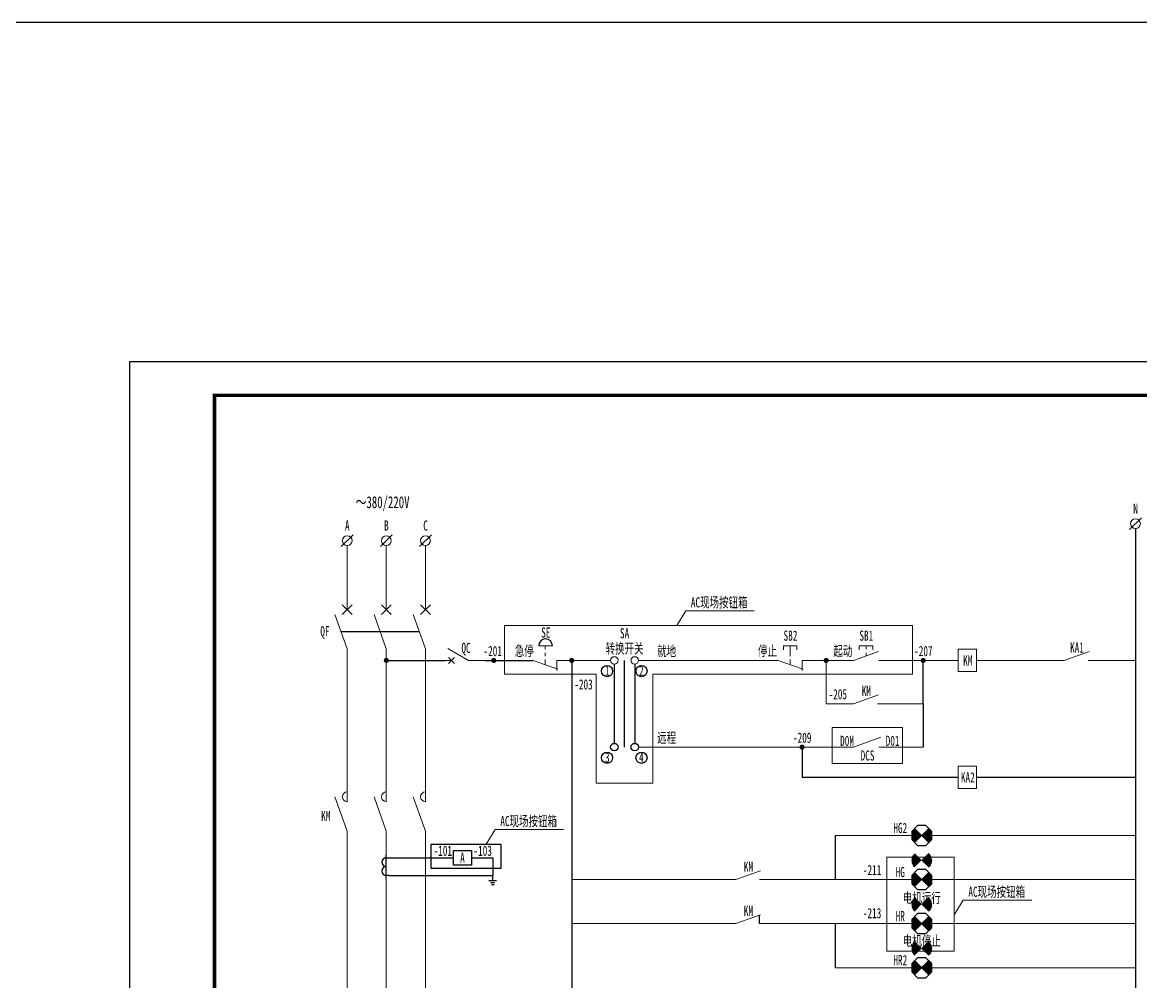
# Model space of a CAD drawing. Header units: millimetres. Extents: x 401220 to 2750366, y -101310 to 943175.
# Drawn here: x 510256 to 543249, y 661725 to 690022 of the extents above; entities that cross this region are included whole.
import ezdxf
from ezdxf.enums import TextEntityAlignment as Align

# ---------------------------------------------------------------- set-up
doc = ezdxf.new("R2010")
doc.units = ezdxf.units.MM
doc.linetypes.add('常规', pattern=[20, 10, 0, 10])
for name, color, linetype, lineweight in [('1轮廓实线层', 7, 'Continuous', 18), ('_0', 7, 'Continuous', 25), ('MX', 3, 'Continuous', 0), ('TEXT', 4, 'Continuous', 0)]:
    doc.layers.add(name, color=color, linetype=linetype, lineweight=lineweight)
for name, color, linetype in [('BORDER', 7, 'Continuous'), ('D1', 4, 'Continuous'), ('动力平面导线层', 3, '常规'), ('图框', 7, 'Continuous'), ('标注-照明', 7, 'Continuous'), ('照明平面导线层', 3, 'Continuous'), ('照明平面设备层', 1, 'Continuous'), ('电气-接地设计-接地线', 3, '接地线'), ('表格图框层', 7, 'Continuous')]:
    doc.layers.add(name, color=color, linetype=linetype)
doc.styles.add('标准', font='NSimSun.ttf', dxfattribs={"width": 0.667})
doc.linetypes.add('接地线', pattern='A,500,[136,EESLTYPE.shx,S=100,R=0,X=0,Y=0],500,-200,60,-200', length=1460)

# ---------------------------------------------------------------- blocks, each defined once
blk = doc.blocks.new('*U35')
at = {"layer": '1轮廓实线层'}
for p, q in [((0, 15), (0, 10)), ((0, 5), (-3.5, 11.06)), ((0, 10), (-0.88, 10.88)), ((0, 10), (-0.88, 9.12)), ((0, 10), (0.88, 10.88)), ((0, 10), (0.88, 9.12)), ((0, 5), (0, 0))]:
    blk.add_line(p, q, dxfattribs=at)

msp = doc.modelspace()

# ---------------------------------------------------------------- hatches: boundary and pattern name
at = {"linetype": 'ByBlock', "lineweight": 25}
h = msp.add_hatch(dxfattribs=at)
h.set_pattern_fill('ANSI31', color=3, scale=184.8, style=0)
h.set_pattern_definition([(45, (-27612.364, 668230.527), (-16.3341666, 16.3341666), [])])
h.paths.add_polyline_path([(536790, 666035.6), (536581.1, 666244.8, 0.1991281), (536494.3, 666035.6, 0.1986966), (536580.7, 665826.7)])
h.paths.add_polyline_path([(536999.2, 666244.5), (536790, 666035.6), (536998.9, 665826.3, 0.1991281), (537085.7, 666035.6, 0.1986966)])
h = msp.add_hatch(dxfattribs=at)
h.set_pattern_fill('ANSI31', color=3, scale=184.8, style=0)
h.set_pattern_definition([(45, (-27612.364, 667495.503), (-16.3341666, 16.3341666), [])])
h.paths.add_polyline_path([(536790, 665300.5), (536581.1, 665509.8, 0.1991281), (536494.3, 665300.5, 0.1986966), (536580.7, 665091.6)])
h.paths.add_polyline_path([(536999.2, 665509.4), (536790, 665300.5), (536998.9, 665091.3, 0.1991281), (537085.7, 665300.5, 0.1986966)])
h = msp.add_hatch(dxfattribs=at)
h.set_pattern_fill('ANSI31', color=3, scale=184.8, style=0)
h.set_pattern_definition([(45, (-27612.364, 666930.527), (-16.3341666, 16.3341666), [])])
h.paths.add_polyline_path([(536790, 664735.6), (536581.1, 664944.8, 0.1991281), (536494.3, 664735.6, 0.1986966), (536580.7, 664526.7)])
h.paths.add_polyline_path([(536999.2, 664944.5), (536790, 664735.6), (536998.9, 664526.3, 0.1991281), (537085.7, 664735.6, 0.1986966)])
h = msp.add_hatch(dxfattribs=at)
h.set_pattern_fill('ANSI31', color=3, scale=184.8, style=0)
h.set_pattern_definition([(45, (-27612.364, 666195.503), (-16.3341666, 16.3341666), [])])
h.paths.add_polyline_path([(536790, 664000.5), (536581.1, 664209.8, 0.1991281), (536494.3, 664000.5, 0.1986966), (536580.7, 663791.6)])
h.paths.add_polyline_path([(536999.2, 664209.4), (536790, 664000.5), (536998.9, 663791.3, 0.1991281), (537085.7, 664000.5, 0.1986966)])
h = msp.add_hatch(dxfattribs=at)
h.set_pattern_fill('ANSI31', color=1, scale=184.8, style=0)
h.set_pattern_definition([(45, (-27612.364, 665630.527), (-16.3341666, 16.3341666), [])])
h.paths.add_polyline_path([(536790, 663435.6), (536581.1, 663644.8, 0.1991281), (536494.3, 663435.6, 0.1986966), (536580.7, 663226.7)])
h.paths.add_polyline_path([(536999.2, 663644.5), (536790, 663435.6), (536998.9, 663226.3, 0.1991281), (537085.7, 663435.6, 0.1986966)])
h = msp.add_hatch(dxfattribs=at)
h.set_pattern_fill('ANSI31', color=1, scale=184.8, style=0)
h.set_pattern_definition([(45, (-27612.364, 664895.503), (-16.3341666, 16.3341666), [])])
h.paths.add_polyline_path([(536790, 662700.5), (536581.1, 662909.8, 0.1991281), (536494.3, 662700.5, 0.1986966), (536580.7, 662491.6)])
h.paths.add_polyline_path([(536999.2, 662909.4), (536790, 662700.5), (536998.9, 662491.3, 0.1991281), (537085.7, 662700.5, 0.1986966)])
h = msp.add_hatch(dxfattribs=at)
h.set_pattern_fill('ANSI31', color=1, scale=184.8, style=0)
h.set_pattern_definition([(45, (-27612.364, 664330.527), (-16.3341666, 16.3341666), [])])
h.paths.add_polyline_path([(536790, 662135.6), (536581.1, 662344.8, 0.1991281), (536494.3, 662135.6, 0.1986966), (536580.7, 661926.7)])
h.paths.add_polyline_path([(536999.2, 662344.5), (536790, 662135.6), (536998.9, 661926.3, 0.1991281), (537085.7, 662135.6, 0.1986966)])

# ---------------------------------------------------------------- linework, layer by layer
at = {"color": 3}
msp.add_line((930455.5, 690021.7), (401219.7, 690021.7), dxfattribs=at)
at = {"color": 0, "linetype": 'ByBlock', "lineweight": 20}
for p, q in [((540997.1, 671200.1), (538403.2, 671200.1)), ((543096.3, 671200.1), (541698.8, 671200.1))]:
    msp.add_line(p, q, dxfattribs=at)
at = {"color": 3, "linetype": 'ByBlock', "lineweight": 25}
for p, q in [((536999.2, 666244.5), (536580.7, 665826.7)), ((536998.9, 665826.3), (536581.1, 666244.8)), ((536999.2, 664944.5), (536580.7, 664526.7)), ((536998.9, 664526.3), (536581.1, 664944.8))]:
    msp.add_line(p, q, dxfattribs=at)
at = {"color": 1, "linetype": 'ByBlock', "lineweight": 25}
for p, q in [((536999.2, 663644.5), (536580.7, 663226.7)), ((536998.9, 663226.3), (536581.1, 663644.8)), ((536999.2, 662344.5), (536580.7, 661926.7)), ((536998.9, 661926.3), (536581.1, 662344.8))]:
    msp.add_line(p, q, dxfattribs=at)
at = {"color": 7, "linetype": 'ByBlock', "lineweight": 20, "const_width": 75}
for points in [[(520956.7, 671200.1, 1), (521031.7, 671200.1, 1)], [(524127.3, 671200.1, 1), (524202.3, 671200.1, 1)], [(526428.1, 671200.1, 1), (526503.1, 671200.1, 1)], [(533933.1, 671200.1, 1), (534008.1, 671200.1, 1)], [(536796.8, 671200.1, 1), (536871.8, 671200.1, 1)], [(533222.5, 668643.9, 1), (533297.5, 668643.9, 1)]]:
    msp.add_lwpolyline(points, format="xyb", close=True, dxfattribs=at)
at = {"color": 3, "linetype": 'ByBlock', "lineweight": 25}
for points in [[(536667.5, 666331.2), (536494.3, 666158), (536494.3, 665913.1), (536667.5, 665739.9), (536912.5, 665739.9), (537085.7, 665913.1), (537085.7, 666158), (536912.5, 666331.2)], [(536667.5, 665031.2), (536494.3, 664858), (536494.3, 664613.1), (536667.5, 664439.9), (536912.5, 664439.9), (537085.7, 664613.1), (537085.7, 664858), (536912.5, 665031.2)]]:
    msp.add_lwpolyline(points, close=True, dxfattribs=at)
at = {"color": 1, "linetype": 'ByBlock', "lineweight": 25}
for points in [[(536667.5, 663731.2), (536494.3, 663558), (536494.3, 663313.1), (536667.5, 663139.9), (536912.5, 663139.9), (537085.7, 663313.1), (537085.7, 663558), (536912.5, 663731.2)], [(536667.5, 662431.2), (536494.3, 662258), (536494.3, 662013.1), (536667.5, 661839.9), (536912.5, 661839.9), (537085.7, 662013.1), (537085.7, 662258), (536912.5, 662431.2)]]:
    msp.add_lwpolyline(points, close=True, dxfattribs=at)
at = {"layer": '_0', "color": 0, "linetype": 'ByBlock', "ltscale": 500}
msp.add_line((519658.9, 672050.2), (521968.6, 672050.2), dxfattribs=at)
at = {"layer": '_0', "color": 0, "linetype": 'ByBlock', "lineweight": -3}
for p, q in [((520994.2, 664771.9), (520994.2, 665465.2)), ((520994.2, 665378.6), (521080.9, 665378.6)), ((521080.9, 664858.6), (520994.2, 664858.6))]:
    msp.add_line(p, q, dxfattribs=at)
at = {"layer": '_0', "color": 0, "linetype": 'ByBlock'}
for p, q in [((521080.9, 665378.6), (522975.1, 665378.6)), ((523506.8, 665378.6), (524134.4, 665378.6)), ((524134.4, 665378.6), (524134.4, 664858.6)), ((521080.9, 664858.6), (524134.4, 664858.6)), ((524134.4, 664708.6), (524134.4, 664858.6)), ((524021.9, 664708.6), (524246.9, 664708.6)), ((524080, 664648.6), (524190.4, 664648.6)), ((524097.5, 664587.7), (524171.6, 664587.7))]:
    msp.add_line(p, q, dxfattribs=at)
at = {"layer": '_0', "color": 0, "linetype": 'ByBlock', "lineweight": -3}
for centre in [(520994.2, 665248.6), (520994.2, 664988.6)]:
    msp.add_arc(centre, 130, 90, 270, dxfattribs=at)
at = {"layer": 'BORDER', "linetype": 'ByBlock'}
msp.add_lwpolyline([(522975.1, 665594), (523506.8, 665594), (523506.8, 665163.1), (522975.1, 665163.1)], close=True, dxfattribs=at)
at = {"layer": 'D1', "color": 1, "linetype": 'ByBlock'}
msp.add_arc((525691.5, 671631.7), 200.5, 0, 180, dxfattribs=at)
at = {"layer": 'MX', "color": 7, "linetype": 'ByBlock', "lineweight": 20}
for p, q in [((542923.1, 675061.2), (543269.5, 675407.7)), ((519666.1, 674561.2), (520012.6, 674907.7)), ((520821, 674561.2), (521167.4, 674907.7)), ((521975.8, 674561.2), (522322.3, 674907.7)), ((519839.3, 674590.1), (519839.3, 672699.9)), ((520994.2, 674590.1), (520994.2, 672699.9)), ((522149, 674590.1), (522149, 672699.9)), ((519983.7, 672844.2), (519695, 672555.5)), ((519983.7, 672555.5), (519695, 672844.2)), ((521138.5, 672844.2), (520849.8, 672555.5)), ((521138.5, 672555.5), (520849.8, 672844.2)), ((522293.4, 672844.2), (522004.7, 672555.5)), ((522293.4, 672555.5), (522004.7, 672844.2)), ((519839.3, 671545), (519478.4, 672555.5)), ((520994.2, 671545), (520633.3, 672555.5)), ((522149, 671545), (521788.2, 672555.5)), ((519839.3, 667032.4), (519839.3, 671555.1)), ((520994.2, 667032.4), (520994.2, 671555.1)), ((522149, 667032.4), (522149, 671555.1)), ((519839.3, 666166.2), (519478.4, 667176.7)), ((520994.2, 666166.2), (520633.3, 667176.7)), ((522149, 666166.2), (521788.2, 667176.7)), ((519839.3, 666166.2), (519839.3, 655552.7)), ((520994.2, 666166.2), (520994.2, 655006.9)), ((522149, 666166.2), (522149, 655552.7))]:
    msp.add_line(p, q, dxfattribs=at)
for centre in [(543096.3, 675234.4), (519839.3, 674734.4), (520994.2, 674734.4), (522149, 674734.4)]:
    msp.add_circle(centre, 144.4, dxfattribs=at)
for centre in [(519839.3, 667176.7), (520994.2, 667176.7), (522149, 667176.7)]:
    msp.add_arc(centre, 144.4, 90, 269.99999, dxfattribs=at)
at = {"layer": 'TEXT', "color": 7, "linetype": 'ByBlock', "ltscale": 100}
for centre in [(527720.3, 671200.1), (528323.8, 671200.1)]:
    msp.add_circle(centre, 109.7, dxfattribs=at)
at = {"layer": '动力平面导线层', "color": 0}
for p, q in [((543096.3, 675090.1), (543096.3, 659535.6)), ((526465.6, 671200.1), (526465.6, 657984.6)), ((534249.8, 664735.6), (534249.8, 666035.6)), ((534249.8, 662135.6), (534249.8, 663435.6))]:
    msp.add_line(p, q, dxfattribs=at)
at = {"layer": '动力平面导线层', "color": 0, "linetype": 'ByBlock'}
for p, q in [((523914.3, 671200.1), (525326, 671200.1)), ((536834.3, 669922), (536834.3, 668643.9)), ((533260, 668643.9), (533260, 667752.3)), ((533260, 667752.3), (537867.5, 667752.3))]:
    msp.add_line(p, q, dxfattribs=at)
at = {"layer": '动力平面导线层', "color": 6, "linetype": 'ByBlock'}
msp.add_lwpolyline([(522317.2, 665782.2), (524373.1, 665782.2), (524373.1, 665061.2), (522317.2, 665061.2)], close=True, dxfattribs=at)
at = {"layer": '图框', "linetype": 'Continuous', "lineweight": 100, "const_width": 100}
msp.add_lwpolyline([(515924.2, 639021.7), (571824.2, 639021.7), (571824.2, 679021.7), (515924.2, 679021.7)], close=True, dxfattribs=at)
at = {"layer": '标注-照明', "linetype": 'ByBlock', "lineweight": 25, "ltscale": 100}
for p, q in [((520994.2, 671200.1), (522728.3, 671200.1)), ((527720.3, 671090.4), (527720.3, 668753.6)), ((528323.8, 671090.4), (528323.8, 668753.6)), ((532005.3, 663435.6), (532005.3, 663697))]:
    msp.add_line(p, q, dxfattribs=at)
at = {"layer": '标注-照明', "color": 0, "linetype": 'ByBlock', "lineweight": 25, "ltscale": 100}
msp.add_line((528022.2, 668643.9), (528022.2, 671200.1), dxfattribs=at)
at = {"layer": '标注-照明', "linetype": 'ByBlock', "lineweight": 25, "ltscale": 100}
for centre, radius in [((527507, 670884.8), 164.8), ((528523.2, 670884.8), 164.8), ((527507, 668328.5), 164.8), ((527720.3, 668643.9), 109.7), ((528323.8, 668643.9), 109.7), ((528523.2, 668328.5), 164.8)]:
    msp.add_circle(centre, radius, dxfattribs=at)
at = {"layer": '照明平面导线层', "color": 6, "linetype": 'ByBlock', "lineweight": 20}
for p, q in [((529828.9, 672661.1), (529564, 672233.4)), ((529828.9, 672661.1), (531847.5, 672661.1)), ((524478.7, 672233.4), (536519.4, 672233.4)), ((524478.7, 672233.4), (524478.7, 670798.6)), ((536519.4, 672233.4), (536519.4, 670798.6)), ((527187.5, 670798.6), (524478.7, 670798.6)), ((536519.4, 670798.6), (528854.5, 670798.6)), ((524207, 666209.9), (523942.2, 665782.2)), ((524207, 666209.9), (526225.7, 666209.9)), ((535755.6, 665399), (537751.6, 665399)), ((535756.5, 662626.5), (535756.5, 665399)), ((537751.6, 662626.5), (537751.6, 665399)), ((538016.5, 664124.8), (537751.6, 663697.2)), ((538016.5, 664124.8), (540035.1, 664124.8)), ((535755.6, 662626.5), (537751.6, 662626.5))]:
    msp.add_line(p, q, dxfattribs=at)
at = {"layer": '照明平面导线层', "color": 1, "linetype": 'ByBlock', "lineweight": 20}
msp.add_line((525892, 671631.7), (525491, 671631.7), dxfattribs=at)
at = {"layer": '照明平面导线层', "color": 0, "linetype": 'ByBlock', "lineweight": 20}
for p, q in [((525676.8, 671531.5), (525676.8, 671631.7)), ((525676.8, 671325.4), (525676.8, 671425.7)), ((532909.1, 671431.2), (532909.1, 671631.7)), ((532909.1, 671325.4), (532909.1, 671425.7)), ((534781.6, 671200.1), (535512.7, 671461.5)), ((535147.2, 671531.5), (535147.2, 671631.7)), ((535147.2, 671330.8), (535147.2, 671426)), ((540997.1, 671200.1), (541728.2, 671461.5)), ((525326, 671200.1), (526057.1, 670938.7)), ((525676.8, 671074.7), (525676.8, 671225.2)), ((526027.7, 671200.1), (527610.5, 671200.1)), ((526027.7, 671200.1), (526027.7, 670898.9)), ((532558.3, 671200.1), (528433.5, 671200.1)), ((532558.3, 671200.1), (533289.4, 670938.7)), ((532909.1, 671074.7), (532909.1, 671225.2)), ((534781.6, 671200.1), (533260, 671200.1)), ((533260, 671200.1), (533260, 670898.9)), ((533970.6, 671200.1), (533970.6, 669922)), ((535524.3, 671200.1), (537867.5, 671200.1)), ((534781.6, 669922), (535512.7, 670183.4)), ((534781.6, 669922), (533970.6, 669922)), ((535483.4, 669922), (536834.3, 669922)), ((528433.5, 668643.9), (529220.9, 668643.9)), ((529220.9, 668643.9), (534781.6, 668643.9)), ((535524.3, 668643.9), (536834.3, 668643.9)), ((534249.8, 666035.6), (536494.3, 666035.6)), ((537085.7, 666035.6), (543096.3, 666035.6)), ((531303.6, 664735.6), (532034.7, 664997)), ((526465.6, 664735.6), (531303.6, 664735.6)), ((532005.3, 664735.6), (536494.3, 664735.6)), ((537085.7, 664735.6), (543096.4, 664735.6)), ((531303.6, 663435.6), (532034.7, 663697)), ((526465.6, 663435.6), (531303.6, 663435.6)), ((532005.3, 663435.6), (536494.3, 663435.6)), ((537085.7, 663435.6), (543096.3, 663435.6)), ((534249.8, 662135.6), (536494.3, 662135.6)), ((537085.7, 662135.6), (543096.4, 662135.6))]:
    msp.add_line(p, q, dxfattribs=at)
at = {"layer": '照明平面导线层', "color": 7, "linetype": 'ByBlock', "lineweight": 20}
msp.add_line((534781.6, 668643.9), (535585.8, 668931.4), dxfattribs=at)
at = {"layer": '照明平面导线层', "color": 0, "linetype": 'ByBlock', "lineweight": 20}
for points in [[(533109.6, 671511.4), (533109.6, 671631.7), (532708.6, 671631.7), (532708.6, 671511.4)], [(535347.7, 671511.4), (535347.7, 671631.7), (534946.7, 671631.7), (534946.7, 671511.4)]]:
    msp.add_lwpolyline(points, dxfattribs=at)
for points in [[(537867.5, 671530.9), (538403.2, 671530.9), (538403.2, 670869.3), (537867.5, 670869.3)], [(537867.5, 668083.1), (538403.2, 668083.1), (538403.2, 667421.5), (537867.5, 667421.5)]]:
    msp.add_lwpolyline(points, close=True, dxfattribs=at)
at = {"layer": '照明平面设备层', "color": 0, "lineweight": -3, "ltscale": 100}
msp.add_lwpolyline([(513424.2, 680021.7), (572824.2, 680021.7), (572824.2, 638021.7), (513424.2, 638021.7)], close=True, dxfattribs=at)
at = {"layer": '电气-接地设计-接地线', "color": 0, "linetype": 'ByBlock', "lineweight": -3}
for p, q in [((536834.3, 669922), (536834.3, 671200.1)), ((538403.2, 667752.3), (543096.4, 667752.3))]:
    msp.add_line(p, q, dxfattribs=at)
at = {"layer": '表格图框层', "color": 6, "linetype": 'ByBlock', "lineweight": 20, "ltscale": 50}
for p, q in [((527187.5, 667575), (527187.5, 670798.6)), ((528854.5, 670798.6), (528854.5, 667575)), ((528854.5, 667575), (527187.5, 667575))]:
    msp.add_line(p, q, dxfattribs=at)
at = {"layer": '表格图框层', "color": 4, "linetype": 'ByBlock', "lineweight": 20, "ltscale": 50}
for p, q in [((534147, 669222.9), (536220.5, 669222.9)), ((534147, 669222.9), (534147, 668159.5)), ((536220.5, 669222.9), (536220.5, 668159.5)), ((534147, 668159.5), (536220.5, 668159.5))]:
    msp.add_line(p, q, dxfattribs=at)

# ---------------------------------------------------------------- block references
at = {"layer": '_0', "color": 3, "linetype": 'ByBlock', "xscale": -100, "yscale": 100, "zscale": 100, "rotation": 90}
msp.add_blockref('*U35', (523914.3, 671200.1), dxfattribs=at)

# ---------------------------------------------------------------- texts
at = {"layer": 'TEXT', "color": 7, "linetype": 'ByBlock', "ltscale": 100, "style": '标准', "width": 0.667}
for s, height, p in [('～380/220V', 350, (520883.5, 675693)), ('N', 300, (543098.7, 675529)), ('A', 300, (519841.7, 675029)), ('B', 300, (520996.6, 675029)), ('C', 300, (522151.4, 675029)), ('QF', 300, (519182.4, 671910.6)), ('SE', 300, (525699.7, 671873.4)), ('SA', 300, (528023.2, 671851.6)), ('SB2', 300, (532917.3, 671780.4)), ('SB1', 300, (535155.4, 671780.4)), ('转换开关', 300, (528023.2, 671402.6)), ('KA1', 300, (541370.8, 671429.4)), ('QC', 300, (523345.6, 671420.4)), ('就地', 300, (529263.9, 671326.1)), ('停止', 300, (532239.8, 671330.8)), ('起动', 300, (534463.2, 671330.8)), ('KM', 300, (538148.9, 671049.7)), ('1', 300, (527512.7, 670745.5)), ('2', 300, (528517.8, 670745.5)), ('KM', 300, (535155.4, 670151.2)), ('远程', 300, (529263.9, 668769.9)), ('D0M', 300, (534587.1, 668679.4)), ('D01', 300, (535930.9, 668679.4)), ('3', 300, (527512.7, 668189.2)), ('4', 300, (528517.8, 668189.2)), ('KA2', 300, (538148.9, 667601.9)), ('KM', 300, (519208.2, 666459.7)), ('HG2', 300, (536156.8, 666107.7)), ('KM', 300, (531677.3, 664964.8)), ('HG', 300, (536156.8, 664807.7)), ('电机运行', 300, (536793, 664047.1)), ('KM', 300, (531677.3, 663664.8)), ('HR', 300, (536156.8, 663507.7)), ('电机停止', 300, (536793, 662777.5)), ('HR2', 300, (536156.8, 662207.7))]:
    msp.add_text(s, height=height, dxfattribs=at).set_placement(p, align=Align.CENTER)
at = {"layer": 'TEXT', "color": 6, "linetype": 'ByBlock', "ltscale": 100, "style": '标准', "width": 0.667}
for p in [(530815, 672762.5), (525193.2, 666311.3), (539002.6, 664226.3)]:
    msp.add_text('AC现场按钮箱', height=300, dxfattribs=at).set_placement(p, align=Align.CENTER)
at = {"layer": 'TEXT', "color": 2, "linetype": 'ByBlock', "ltscale": 100, "style": '标准', "width": 0.667}
for s, p in [('-201', (524132.6, 671326.6)), ('-207', (536838, 671326.6)), ('-203', (526810.7, 670342.4)), ('-205', (534314.6, 670053.7)), ('-209', (533263.6, 668770.3)), ('-101', (522660.5, 665435.2)), ('-103', (523837.4, 665435.2)), ('-211', (535325.5, 664867.3)), ('-213', (535325.5, 663595.7))]:
    msp.add_text(s, height=300, dxfattribs=at).set_placement(p, align=Align.CENTER)
at = {"layer": 'TEXT', "color": 1, "linetype": 'ByBlock', "ltscale": 100, "style": '标准', "width": 0.667}
msp.add_text('急停', height=300, dxfattribs=at).set_placement((525064.7, 671330.8), align=Align.CENTER)
at = {"layer": 'TEXT', "color": 4, "linetype": 'ByBlock', "ltscale": 100, "style": '标准', "width": 0.667}
msp.add_text('DCS', height=300, dxfattribs=at).set_placement((535191.9, 668246.7), align=Align.CENTER)
at = {"layer": 'TEXT', "color": 7, "linetype": 'ByBlock', "ltscale": 100, "style": '标准', "width": 0.667}
msp.add_text('A', height=300, dxfattribs=at).set_placement((523172.2, 665233.8))

doc.saveas('drawing.dxf')
